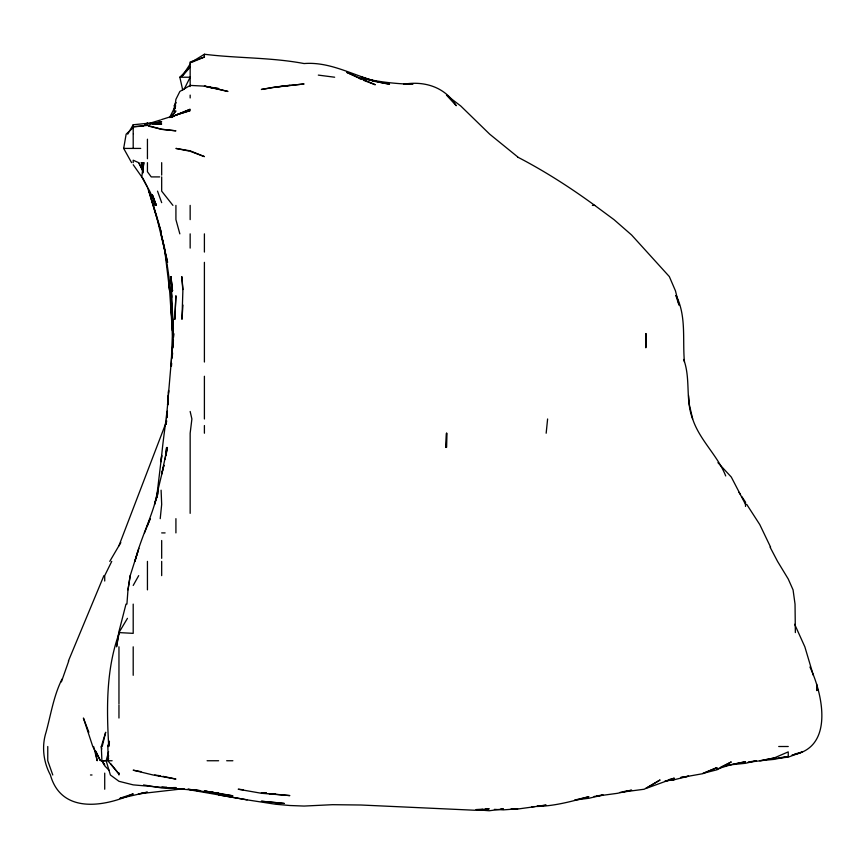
<?xml version="1.0" encoding="UTF-8"?>
<svg xmlns="http://www.w3.org/2000/svg" width="865" height="865" viewBox="0 0 865 865"><rect width="100%" height="100%" fill="white"/><g stroke="black" fill="none" stroke-linecap="round" stroke-linejoin="round"><path stroke-width="1.3" d="M143.385 166.545L143.406 162.663L142.552 173.022L143.795 162.663L141.341 162.663L142.779 173.022M173.346 336.139L173.357 333.544M645.906 333.544L645.841 347.784L645.841 333.544M175.108 108.298L175.119 105.703L174.319 105.703L174.449 108.298M446.848 433.224L446.481 447.464L446.481 433.43M173.076 347.784L173.411 340.021M173.519 337.426L173.681 333.544L167.551 404.744L168.21 395.683M171.14 365.906L172.989 319.304L173.27 333.544L171.075 276.584L172.124 290.824L170.978 276.584L171.659 283.06M445.745 447.464L446.481 433.224M182.947 305.064L181.953 319.304L182.872 290.824L181.801 276.584L182.969 289.526M168.394 393.099L168.588 390.504C167.659 414.411 162.836 437.885 161.171 461.705L161.679 455.466L156.587 497.948L158.219 490.185C153.148 514.837 140.995 537.154 134.886 561.385L137.816 551.892M126.917 604.105L127.988 589.865L130.204 575.625L138.887 548.334M171.465 365.906L171.67 363.322M166.869 417.687L167.323 412.508M172.124 358.142L172.6 352.963M166.804 417.687L167.41 411.221M165.885 455.228L166.599 447.464L165.172 459.12M166.177 424.164L166.556 420.282M160.22 518.665L161.679 504.425L161.095 490.185M166.221 424.164L166.491 421.579M108.579 758.162L108.276 760.746L107.855 746.506L109.466 741.759M547.61 418.984L546.161 433.224M168.005 404.744L168.318 402.16M109.401 741.327L108.731 746.506C106.579 708.63 105.995 669.921 118.959 633.667L116.548 646.825L118.754 632.585M175.033 105.703L175.919 99.345L179.866 91.463L190.159 85.408L204.399 86.132L218.64 88.587L208.281 87.214M153.321 197.079L156.133 205.383L152.164 194.701L156.327 205.383L149.699 191.143L141.741 176.903L143.795 162.663M110.785 763.806L118.959 774.002L107.844 760.746L108.612 755.567M127.966 589.865L130.204 575.625M131.599 162.663L123.673 148.423L126.139 134.183L133.199 127.62M109.001 741.327L108.093 746.506L109.239 742.949M166.015 455.228L167.41 447.464L161.679 474.063L163.896 465.413M102.2 746.506L105.681 732.266L101.324 746.506L101.897 760.746L104.719 765.136L101.994 760.746L104.719 760.746M118.959 631.569L125.998 604.105M61.393 681.869L68.713 661.065M163.896 465.359L154.521 504.425L157.938 493.742M173.768 110.882L175.119 105.703M108.59 751.685L106.146 760.746L110.385 774.986L118.959 781.3L133.199 784.869L200.518 790.751M175.325 104.622L175.919 102.459L174.319 105.703M174.07 110.882L175.606 105.703L169.572 117.575M166.556 421.363L118.959 545.696L109.769 561.385M103.919 575.625L68.389 661.065M147.439 525.617L150.218 518.665L144.477 532.905M61.999 679.144C53.641 695.893 50.905 714.436 46.05 732.266C41.531 746.419 43.391 761.968 50.397 774.986C61.469 814.408 104.827 806.731 133.199 793.854L120.138 798.168M111.736 561.385L104.719 575.625L104.719 581.021M184.223 89.095L190.159 77.223L179.844 77.223L182.742 90.165M145.06 124.322L147.439 123.327L133.199 124.755L127.717 134.183M133.199 585.454L138.692 575.625M118.959 545.815L120.841 542.593M127.458 618.345L118.959 632.585L133.199 633.353L133.199 604.105M182.169 76.131L190.159 64.053M170.892 116.937L175.919 110.915L170.708 116.937M183.185 75.19L190.159 67.07L179.844 77.223M190.159 62.983L204.399 54.246C237.551 58.388 271.134 57.306 304.08 63.556C334.496 61.145 360.24 80.283 389.52 84.121L375.28 81.461L361.04 77.223L375.28 81.386L362.338 78.023C378.848 82.056 395.856 83.743 412.821 84.338M720.599 767.212L731.282 761.935L717.042 769.774L702.802 773.407L717.042 767.579L702.802 773.688L680.787 777.603M145.06 124.149L147.439 123.122L161.679 123.998L152.618 124.127M774.002 758.043L788.242 751.88L788.242 756.486L774.002 759.384L759.762 760.746L774.002 758.043L760.832 760.746L748.106 762.195M192.527 61.999L204.399 57.058L204.399 54.246M175.919 115.164L190.159 109.282L175.919 115.067L161.679 119.532M204.399 57.058L190.159 62.02L190.159 86.554M148.639 123.608L160.663 119.943M717.042 768.974L731.282 764.638M794.719 754.096L802.482 751.901L788.242 757.145L775.289 758.464M669.142 779.57L674.322 778.154L645.841 788.512L660.082 779.971L644.274 789.226L619.946 792.427M792.124 754.929C834.336 748.387 823.069 694.498 809.921 667.002M150.023 124.03L161.679 121.792L148.737 123.987M120.246 798.319L147.439 792.178L140.963 793.227M665.261 781.127L674.322 779.527L667.845 780.381M623.827 791.551L631.601 790.188L617.361 793.324L594.06 796.481M275.6 87.138L261.36 89.463L275.6 86.943L304.08 83.948L275.6 87.138L289.84 85.246M749.144 761.903L756.399 760.746L745.522 763.287L731.282 764.736L745.522 761.719L726.103 765.655M680.787 777.397L688.562 776.197L674.322 779.7L665.261 780.792M779.181 757.827L788.242 756.486M596.645 795.919L603.121 794.967L588.881 798.265L574.641 800.049L588.881 796.719C571.938 801.325 554.768 806.039 537.1 806.461M184.169 788.664L138.378 793.908M537.1 806.158L546.161 805.142L517.681 809.035L511.204 808.688L517.681 808.829L503.441 809.867L494.38 809.37M143.558 126.085L133.199 126.777L147.439 125.403L161.679 129.231L175.919 130.831L161.679 129.372L148.737 126.149M476.258 809.554L482.724 809.186M485.319 809.035L489.201 808.807L474.961 810.256L361.04 805.012L332.56 804.688L304.08 806.061L289.84 805.51L275.6 804.245L247.12 799.855L190.159 789.907L200.518 790.675L187.835 789.226L232.88 795.811L216.045 792.805M531.921 806.731L534.505 806.591M175.919 787.593L161.679 787.961L143.558 784.933M500.846 808.97L503.441 808.937L489.201 810.754L476.258 809.726M123.673 148.423L140.692 148.423M141.741 176.903L133.199 164.707M159.679 176.903L151.234 176.903L147.439 171.778L147.439 162.663M592.384 205.383L594.72 205.383L613.988 219.624L631.601 234.999L669.337 276.584L675.457 290.824L679.025 305.064L675.889 295.571M161.679 532.905L165.107 532.905M816.722 689.546L818.387 689.546L816.722 690.605L816.722 684.15M778.716 746.506L788.242 746.506M106.319 760.746L101.994 760.746L104.719 765.817L109.152 770.401M107.844 760.746L112.126 760.746M207.092 760.746L218.64 760.746M226.662 760.746L232.88 760.746M90.479 774.986L92.014 774.986M173.324 787.582L175.919 787.637M408.94 84.338L403.76 84.219C424.401 80.672 445.183 87.095 456.233 105.703L446.481 95.107L460.721 105.963L489.709 134.183L517.681 156.9M243.303 789.767L238.221 789.226L261.36 793.27L289.84 795.595L269.123 793.648L275.6 794.308L270.421 793.702M318.32 75.104L334.658 77.223M262.657 792.708L266.539 793.205M213.46 792.427L204.399 791.075L218.64 793.324L204.399 790.956M158.187 775.527L160.512 775.883L154.694 774.986M247.12 799.855L218.64 794.935M140.963 771.634L133.199 770.185L153.062 774.986L175.919 779.062L162.966 776.337M188.862 151.007L175.919 148.423L190.159 150.834L204.399 156.608L190.159 151.267M363.408 80.261L375.28 84.738L346.8 72.4L356.986 77.223M142.941 170.967L138.681 162.663L133.199 160.22L133.199 162.663M358.002 77.753L361.04 79.364M517.681 157.095C544.636 171.075 570.219 187.5 594.72 205.383M717.939 462.656L731.282 477.037L745.522 504.425M172.924 205.383L161.679 191.143L161.679 176.903M738.98 492.358L740.429 494.542M741.889 496.715L745.522 502.154L745.522 506.436M746.755 504.425L759.762 524.558L770.596 547.145M770.077 547.145L777.548 561.385L788.242 578.999L793.064 589.865L795.032 604.105L795.357 632.585M725.713 475.945C717.528 455.271 699.655 440.231 692.66 418.984C685.188 399.889 690.865 378.751 683.696 359.44M138.681 162.663L142.909 170.967M142.812 178.049L147.439 187.218M95.885 751.252L100.437 760.746L92.771 746.506L83.397 718.026L88.868 732.266M794.654 624.281L804.85 646.825L813.327 675.305M147.818 188.202L161.301 232.566M676.149 295.571C686.583 316.341 682.377 339.794 684.442 362.024M157.527 191.143L161.679 202.648M52.776 774.986L47.759 760.746L47.759 746.506M141.341 162.663L142.098 165.042M157.7 219.624L149.05 191.143L157.322 219.624L167.583 262.344L161.139 233.864L164.599 248.104M158.057 220.921L161.312 232.566M179.844 233.864L175.919 219.624L175.919 205.383M152.348 195.025L155.116 205.383L152.424 195.025M93.615 746.506L97.183 760.746L95.983 754.28M692.66 418.984L689.351 404.744L688.562 395.532M190.159 411.47L191.889 418.984L190.159 433.224L190.159 513.356M161.679 236.286C169.183 269.037 172.492 302.577 173.043 336.139M101.302 746.506L101.724 749.101M172.535 290.824L170.513 276.584L172.481 290.824L171.94 285.645M164.469 248.104L169.648 290.824L172.665 336.139M172.816 321.899L173.411 328.365M172.578 319.304L172.113 305.064M171.605 294.706L171.724 297.3M204.399 233.864L204.399 252.061M204.399 262.344L204.399 362.024M204.399 376.264L204.399 418.984M204.399 425.537L204.399 433.224M190.159 95.096L190.159 97.961M190.159 205.383L190.159 219.624M190.159 233.864L190.159 248.104M175.919 518.665L175.919 532.905M161.679 162.663L161.679 175.13M161.679 540.506L161.679 558.336M161.679 561.385L161.679 575.625M147.439 123.122L147.439 124.203M147.439 139.211L147.439 158.728M147.439 561.385L147.439 589.865M133.199 124.755L133.199 133.653M133.199 134.183L133.199 148.423M133.199 646.825L133.199 675.305M118.959 646.825L118.959 703.786M118.959 704.943L118.959 718.026M118.959 772.856L118.959 774.986M104.719 773.126L104.719 789.226M175.919 295.96L174.795 319.304L175.919 295.96M175.919 115.034L171.162 117.489L175.919 115.067L190.159 110.601L175.919 115.034M166.858 787.42L161.679 787.323L166.858 787.442M275.6 802.547L261.36 801.25L284.336 803.466L275.6 802.547M266.539 793.335L261.36 792.783L266.539 793.356M218.64 89.182L204.399 86.132L227.971 91.463L218.64 89.182M375.28 81.461L361.862 77.223L375.28 81.472M169.648 290.824L168.751 280.465L169.626 290.824M172.513 330.96L171.043 306.361L172.524 330.96"/></g></svg>
